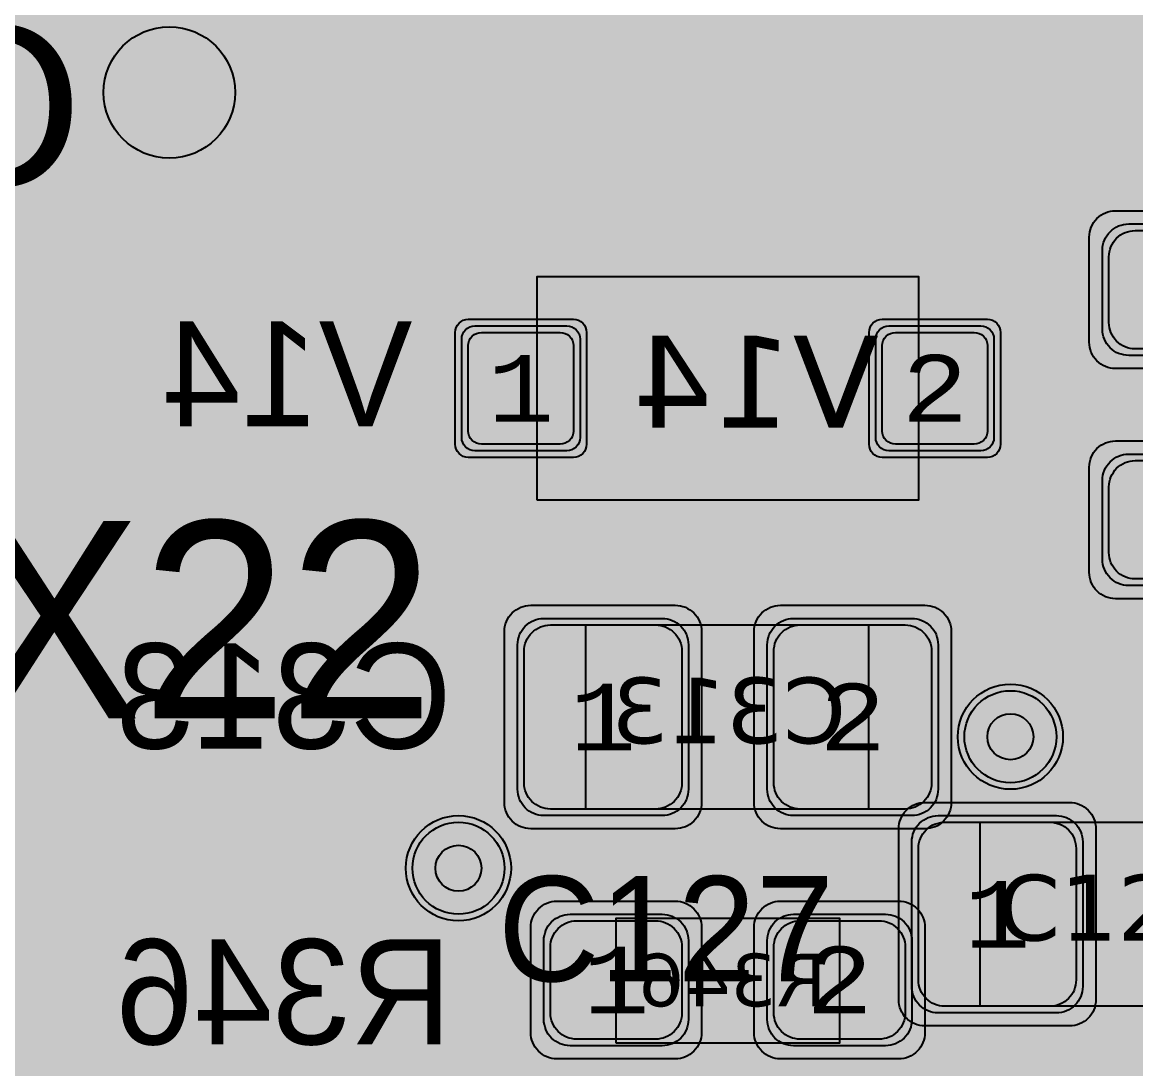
# Model space of a CAD drawing. Extents: x -28 to 199, y -61 to 255.
# Drawn here: x 139.88 to 148.35, y 146.58 to 154.53 of the extents above; entities that cross this region are included whole.
import ezdxf
from ezdxf.enums import TextEntityAlignment as Align

# ---------------------------------------------------------------- set-up
doc = ezdxf.new("R2010")
doc.units = 0
doc.header["$MEASUREMENT"] = 0
for name, color, linetype in [('ASSEMBLY_OUTLINES_BTM', 191, 'CONTINUOUS'), ('ASSEMBLY_OUTLINES_TOP', 102, 'CONTINUOUS'), ('ASSEMBLY_PART_NUMBERS_BTM', 191, 'CONTINUOUS'), ('ASSEMBLY_PART_NUMBERS_TOP', 102, 'CONTINUOUS'), ('ASSEMBLY_REF_DES_BTM', 191, 'CONTINUOUS'), ('ASSEMBLY_REF_DES_TOP', 102, 'CONTINUOUS'), ('DRILL_DRAWING', 21, 'CONTINUOUS'), ('GENERATED_SILKSCREEN_BTM', 255, 'CONTINUOUS'), ('GENERATED_SILKSCREEN_TOP', 140, 'CONTINUOUS'), ('MOUNTING_HOLES_LAYER_2', 42, 'CONTINUOUS'), ('MOUNTING_HOLES_LAYER_3', 42, 'CONTINUOUS'), ('MOUNTING_HOLES_LAYER_BOT21', 42, 'CONTINUOUS'), ('MOUNTING_HOLES_LAYER_TOP', 42, 'CONTINUOUS'), ('PART_PADS_SMD_BTM', 10, 'CONTINUOUS'), ('PART_PADS_SMD_TOP', 150, 'CONTINUOUS'), ('PIN_NUMBERS_BTM', 8, 'CONTINUOUS'), ('PIN_NUMBERS_TOP', 8, 'CONTINUOUS'), ('PLACEMENT_OUTLINES_BTM', 222, 'CONTINUOUS'), ('PLACEMENT_OUTLINES_TOP', 130, 'CONTINUOUS'), ('PLANE_DATA_LAYER_TOP', 150, 'CONTINUOUS'), ('PLANE_SHAPES_LAYER_2', 230, 'CONTINUOUS'), ('PLANE_SHAPES_LAYER_3', 81, 'CONTINUOUS'), ('PLANE_SHAPES_LAYER_TOP', 150, 'CONTINUOUS'), ('SILKSCREEN_OUTLINES_BTM', 211, 'CONTINUOUS'), ('SILKSCREEN_OUTLINES_TOP', 150, 'CONTINUOUS'), ('SILKSCREEN_REF_DES_BTM', 211, 'CONTINUOUS'), ('SILKSCREEN_REF_DES_TOP', 150, 'CONTINUOUS'), ('SOLDERMASK_PADS_BTM', 12, 'CONTINUOUS'), ('SOLDERMASK_PADS_TOP', 180, 'CONTINUOUS'), ('SOLDERPASTE_PADS_BTM', 12, 'CONTINUOUS'), ('SOLDERPASTE_PADS_TOP', 180, 'CONTINUOUS'), ('TRACES_LAYER_2', 230, 'CONTINUOUS'), ('TRACES_LAYER_BOTTOM', 10, 'CONTINUOUS'), ('TRACES_LAYER_TOP', 150, 'CONTINUOUS'), ('VIA_HOLES_LAYER_2', 30, 'CONTINUOUS'), ('VIA_HOLES_LAYER_3', 30, 'CONTINUOUS'), ('VIA_HOLES_LAYER_BOTTOM', 30, 'CONTINUOUS'), ('VIA_HOLES_LAYER_TOP', 30, 'CONTINUOUS'), ('VIA_PADS_LAYER_2', 230, 'CONTINUOUS'), ('VIA_PADS_LAYER_3', 81, 'CONTINUOUS'), ('VIA_PADS_LAYER_BOTTOM', 10, 'CONTINUOUS'), ('VIA_PADS_LAYER_TOP', 150, 'CONTINUOUS')]:
    doc.layers.add(name, color=color, linetype=linetype)
doc.styles.add('COURIER_NEW', font='COUR.TTF')
doc.styles.add('VERDANA', font='verdana.TTF')
doc.styles.add('VERIBEST_GERBER_0', font='txt')

msp = doc.modelspace()

# ---------------------------------------------------------------- hatches: boundary and pattern name
at = {"layer": 'MOUNTING_HOLES_LAYER_2'}
h = msp.add_hatch(color=256, dxfattribs=at)
edge = h.paths.add_edge_path()
edge.add_arc((141, 154), 0.5, 0, 360)
at = {"layer": 'MOUNTING_HOLES_LAYER_3'}
h = msp.add_hatch(color=256, dxfattribs=at)
edge = h.paths.add_edge_path()
edge.add_arc((141, 154), 0.5, 0, 360)
at = {"layer": 'MOUNTING_HOLES_LAYER_BOT21'}
h = msp.add_hatch(color=256, dxfattribs=at)
edge = h.paths.add_edge_path()
edge.add_arc((141, 154), 0.5, 0, 360)
at = {"layer": 'MOUNTING_HOLES_LAYER_TOP'}
h = msp.add_hatch(color=256, dxfattribs=at)
edge = h.paths.add_edge_path()
edge.add_arc((141, 154), 0.5, 0, 360)
at = {"layer": 'PLANE_DATA_LAYER_TOP'}
h = msp.add_hatch(color=256, dxfattribs=at)
h.paths.add_polyline_path([(154.25, 152.20923, -0.5823694), (154.13471, 152.14381, 0.5823677), (153, 151.5), (153, 151.5, 0.1354741), (153.10619, 151.11529, -0.5823732), (153.04077, 151), (144.25001, 151, 0.4142136), (144.25, 150.99999), (144.25, 146.48354, -0.4142136), (144.1738, 146.40734), (141.76908, 146.40734, 0.1989122), (141.46856, 146.28286), (141.04602, 145.86033, 0.1989122), (140.92155, 145.55981), (140.92155, 141.44066, 0.1427308), (140.98807, 141.21236, -0.1427302), (141, 141.17143), (141, 137.8262, -0.4142136), (140.9238, 137.75), (140.73867, 137.75, -0.1989134), (140.68479, 137.77232), (140.39095, 138.06615, -0.19891), (140.36864, 138.12003), (140.36864, 138.12003, -0.1031535), (140.37499, 138.15049, 0.1031534), (140.5, 138.75), (140.5, 138.75, 1), (137.5, 138.75), (137.5, 138.75, 0.1031534), (137.62501, 138.15049, -0.1031535), (137.63136, 138.12003), (137.63136, 138.12003, -0.19891), (137.60905, 138.06615), (136.06521, 136.52232, -0.1989134), (136.01133, 136.5), (132.5762, 136.5, -0.4142136), (132.5, 136.5762), (132.5, 142.9238, -0.4142136), (132.5762, 143), (135.49999, 143, 0.4142136), (135.5, 143.00001), (135.5, 146.24999, 0.4142136), (135.49999, 146.25), (134.41542, 146.25, -0.6466126), (134.35839, 146.37674, 0.1833039), (134.61, 147.04), (134.61, 147.04, 0.6130226), (133.02169, 147.84864, -0.6130232), (132.90066, 147.91026), (132.90066, 151.27383, -0.19891), (132.92298, 151.32771), (133.32295, 151.72768, -0.1989134), (133.37683, 151.75), (144.24999, 151.75, 0.4142136), (144.25, 151.75001), (144.25, 153.3238, -0.4142136), (144.3262, 153.4), (154.1738, 153.4, -0.4142136), (154.25, 153.3238)], flags=0)
h.paths.add_polyline_path([(133.5, 138.75, -1), (136.5, 138.75, -1)], flags=0)
at = {"layer": 'PLANE_SHAPES_LAYER_2'}
h = msp.add_hatch(color=256, dxfattribs=at)
h.paths.add_polyline_path([(169.5, 129.25), (149.5, 129.25), (142.25, 122), (142.25, 90.5), (147.5, 90.5), (147.5, 80), (154, 80), (154, 69.25), (131.75, 69.25), (131.75, 73.25), (121.25, 73.25), (121.25, 81), (110.5, 81), (110.5, 125.75), (106.5, 125.75), (106.5, 128.75), (93.5, 128.75), (93.5, 120.25), (91.75, 120.25), (91.75, 121.5), (80, 121.5), (80, 118.25), (73.25, 118.25), (73.25, 124.5), (67.5, 124.5), (67.5, 128), (57.75, 128), (57.75, 120.25), (55.25, 120.25), (55.25, 121.5), (47.5, 121.5), (47.5, 119), (35, 119), (35, 134.75), (32.75, 134.75), (32.75, 159.75), (29.25, 159.75), (29.25, 175.25), (22.5, 175.25), (22.5, 195.25), (17.25, 195.25), (17.25, 198), (22.5, 198), (22.5, 216.5), (40.25, 216.5), (40.25, 235.5), (54.5, 235.5), (54.5, 254), (87.25, 254), (87.25, 236.25), (86.25, 236.25), (86.25, 228.75), (81, 228.75), (81, 218.75), (95.25, 218.75), (95.25, 194.5), (87, 194.5), (87, 172), (131.1, 172), (131.1, 208.75), (115.5, 208.75), (115.5, 213.75), (106.75, 213.75), (106.75, 218.75), (110.25, 222.25), (110.25, 226.25), (142.5, 226.25), (142.5, 221.5), (160.5, 221.5), (160.5, 240.75), (169.5, 240.75)])
h.paths.add_polyline_path([(35.5, 149.5), (41.75, 149.5), (41.75, 152), (39.25, 152), (39.25, 154), (37.75, 154), (37.75, 152), (35.5, 152)], flags=16)
h.paths.add_polyline_path([(37.5, 125.75), (37.5, 128.75), (42.75, 128.75), (42.75, 125.75)], flags=16)
h.paths.add_polyline_path([(52, 127.75), (52, 130.75), (54.25, 130.75), (54.25, 127.75)], flags=16)
h.paths.add_polyline_path([(50.75, 219.5), (50.75, 226.5), (71.75, 226.5), (71.75, 219.5)], flags=16)
h.paths.add_polyline_path([(66.5, 150.75), (66.5, 177.5), (72.25, 177.5), (72.25, 150.75)], flags=16)
h.paths.add_polyline_path([(47.25, 185.25), (73, 185.25), (73, 188.25), (70.25, 188.25), (70.25, 191), (47.25, 191)], flags=16)
h.paths.add_polyline_path([(84.5, 208), (84.5, 212.75), (85, 212.75), (85, 208)], flags=16)
h.paths.add_polyline_path([(61.5, 137.25), (87.75, 137.25), (87.75, 140.5), (84.75, 140.5), (84.75, 143), (61.5, 143)], flags=16)
h.paths.add_polyline_path([(88.75, 127), (88.75, 130), (91, 130), (91, 127)], flags=16)
h.paths.add_polyline_path([(85.5, 130.25), (85.5, 132.5), (91, 132.5), (91, 130.25)], flags=16)
h.paths.add_polyline_path([(108.75, 142.25), (135.75, 142.25), (135.75, 145.75), (132.25, 145.75), (132.25, 149), (108.75, 149)], flags=16)
h.paths.add_polyline_path([(114.25, 126.75), (140.75, 126.75), (140.75, 129.75), (137.25, 129.75), (137.25, 133), (114.25, 133)], flags=16)
h.paths.add_polyline_path([(155.25, 180.25), (166.25, 180.25), (166.25, 186.25), (152.25, 186.25), (152.25, 183), (155.25, 183)], flags=16)
at = {"layer": 'PLANE_SHAPES_LAYER_3'}
h = msp.add_hatch(color=256, dxfattribs=at)
h.paths.add_polyline_path([(169.5, 129.25), (149.5, 129.25), (142.25, 122), (142.25, 90.5), (147.5, 90.5), (147.5, 80), (154, 80), (154, 69.25), (131.75, 69.25), (131.75, 73.25), (121.25, 73.25), (121.25, 81), (110.5, 81), (110.5, 125.75), (106.5, 125.75), (106.5, 128.75), (93.5, 128.75), (93.5, 120.25), (91.75, 120.25), (91.75, 121.5), (80, 121.5), (80, 118.25), (73.25, 118.25), (73.25, 124.5), (67.5, 124.5), (67.5, 127.75), (58.25, 127.75), (58.25, 130.25), (88.75, 130.25), (88.75, 127), (91, 127), (91, 132.5), (55, 132.5), (55, 131.25), (52, 131.25), (52, 127.75), (55, 127.75), (55, 127.25), (57.75, 127.25), (57.75, 120.25), (55.25, 120.25), (55.25, 121.5), (47.5, 121.5), (47.5, 119), (35, 119), (35, 134.75), (32.75, 134.75), (32.75, 159.75), (29.25, 159.75), (29.25, 175.25), (22.5, 175.25), (22.5, 195.25), (17.25, 195.25), (17.25, 198), (22.5, 198), (22.5, 216.5), (40.25, 216.5), (40.25, 235.5), (54.5, 235.5), (54.5, 254), (87.25, 254), (87.25, 236.25), (86.25, 236.25), (86.25, 228.75), (81, 228.75), (81, 218.75), (95.25, 218.75), (95.25, 194.5), (87, 194.5), (87, 172), (131.1, 172), (131.1, 208.75), (115.5, 208.75), (115.5, 213.75), (106.75, 213.75), (106.75, 218.75), (110.25, 222.25), (110.25, 226.25), (142.5, 226.25), (142.5, 221.5), (160.5, 221.5), (160.5, 240.75), (169.5, 240.75)])
h.paths.add_polyline_path([(35.5, 149.5), (41.75, 149.5), (41.75, 152), (39.25, 152), (39.25, 154), (37.75, 154), (37.75, 152), (35.5, 152)], flags=16)
h.paths.add_polyline_path([(37.5, 125.75), (37.5, 128.75), (42.75, 128.75), (42.75, 125.75)], flags=16)
h.paths.add_polyline_path([(50.75, 219.5), (50.75, 226.5), (71.75, 226.5), (71.75, 219.5)], flags=16)
h.paths.add_polyline_path([(66.5, 150.75), (66.5, 177.5), (72.25, 177.5), (72.25, 150.75)], flags=16)
h.paths.add_polyline_path([(47.25, 185.25), (73, 185.25), (73, 188.25), (70.25, 188.25), (70.25, 191), (47.25, 191)], flags=16)
h.paths.add_polyline_path([(84.5, 208), (84.5, 212.75), (85, 212.75), (85, 208)], flags=16)
h.paths.add_polyline_path([(61.5, 137.25), (87.75, 137.25), (87.75, 140.5), (84.75, 140.5), (84.75, 143), (61.5, 143)], flags=16)
h.paths.add_polyline_path([(108.75, 142.25), (135.75, 142.25), (135.75, 145.75), (132.25, 145.75), (132.25, 149), (108.75, 149)], flags=16)
h.paths.add_polyline_path([(114.25, 126.75), (140.75, 126.75), (140.75, 129.75), (137.25, 129.75), (137.25, 133), (114.25, 133)], flags=16)
h.paths.add_polyline_path([(155.25, 180.25), (166.25, 180.25), (166.25, 186.25), (152.25, 186.25), (152.25, 183), (155.25, 183)], flags=16)
at = {"layer": 'VIA_HOLES_LAYER_2'}
h = msp.add_hatch(color=256, dxfattribs=at)
edge = h.paths.add_edge_path()
edge.add_arc((147.4, 149.1), 0.175, 0, 360)
h = msp.add_hatch(color=256, dxfattribs=at)
edge = h.paths.add_edge_path()
edge.add_arc((143.2, 148.1), 0.175, 0, 360)
at = {"layer": 'VIA_HOLES_LAYER_3'}
h = msp.add_hatch(color=256, dxfattribs=at)
edge = h.paths.add_edge_path()
edge.add_arc((147.4, 149.1), 0.175, 0, 360)
h = msp.add_hatch(color=256, dxfattribs=at)
edge = h.paths.add_edge_path()
edge.add_arc((143.2, 148.1), 0.175, 0, 360)
at = {"layer": 'VIA_HOLES_LAYER_BOTTOM'}
h = msp.add_hatch(color=256, dxfattribs=at)
edge = h.paths.add_edge_path()
edge.add_arc((147.4, 149.1), 0.175, 0, 360)
h = msp.add_hatch(color=256, dxfattribs=at)
edge = h.paths.add_edge_path()
edge.add_arc((143.2, 148.1), 0.175, 0, 360)
at = {"layer": 'VIA_HOLES_LAYER_TOP'}
h = msp.add_hatch(color=256, dxfattribs=at)
edge = h.paths.add_edge_path()
edge.add_arc((147.4, 149.1), 0.175, 0, 360)
h = msp.add_hatch(color=256, dxfattribs=at)
edge = h.paths.add_edge_path()
edge.add_arc((143.2, 148.1), 0.175, 0, 360)

# ---------------------------------------------------------------- linework, layer by layer
at = {"layer": 'ASSEMBLY_OUTLINES_BTM'}
for points in [[(143.8, 150.9), (143.8, 152.6), (146.7, 152.6), (146.7, 150.9)], [(144.17, 148.55), (144.17, 149.95), (146.32, 149.95), (146.32, 148.55)], [(144.4, 146.77), (144.4, 147.72), (146.1, 147.72), (146.1, 146.77)]]:
    msp.add_lwpolyline(points, close=True, dxfattribs=at)
at = {"layer": 'ASSEMBLY_OUTLINES_BTM', "const_width": 0.1}
msp.add_lwpolyline([(144.25, 151), (144.25, 152.5)], dxfattribs=at)
at = {"layer": 'ASSEMBLY_OUTLINES_TOP'}
msp.add_lwpolyline([(147.17, 147.05), (147.17, 148.45), (149.32, 148.45), (149.32, 147.05)], close=True, dxfattribs=at)
at = {"layer": 'GENERATED_SILKSCREEN_BTM', "const_width": 0.15}
for points in [[(148.2728, 154.1732), (148.1384, 154.0636), (148.1352, 154.0596), (148.1336, 154.0532), (148.1344, 154.0484), (148.136, 154.0444), (148.1384, 154.0412), (148.1424, 154.038), (148.1464, 154.0356), (148.1504, 154.0348), (148.1544, 154.0348), (148.1576, 154.0372), (148.2888, 154.1436), (148.548, 154.1436)], [(148.5528, 154.1764), (148.2832, 154.1764), (148.28, 154.1756), (148.2784, 154.1748), (148.276, 154.174), (148.2728, 154.1732)], [(148.5528, 153.8476), (148.2832, 153.8476), (148.28, 153.8468), (148.28, 153.846), (148.2784, 153.846), (148.276, 153.8452), (148.2736, 153.8444), (148.1384, 153.7356), (148.1376, 153.7332), (148.136, 153.7324), (148.1352, 153.7316), (148.1352, 153.73), (148.1336, 153.7244), (148.1328, 153.722), (148.1328, 153.502), (148.1336, 153.498), (148.1352, 153.4948), (148.136, 153.4916), (148.1384, 153.4892), (148.2728, 153.3796), (148.2768, 153.378), (148.2776, 153.3772), (148.28, 153.3772), (148.2808, 153.3764), (148.2816, 153.3764), (148.2832, 153.3764), (148.5528, 153.3764)], [(148.6712, 153.714), (148.6712, 153.51), (148.548, 153.4092), (148.2896, 153.4092), (148.1648, 153.51), (148.1648, 153.714), (148.2896, 153.8156), (148.548, 153.8156), (148.6712, 153.714)], [(141.2028, 151.7376), (140.7724, 152.1664), (140.7724, 151.7376), (141.2028, 151.7376)], [(141.8708, 151.4792), (141.8772, 151.4776), (141.8812, 151.4744), (141.8828, 151.4688), (141.8836, 151.4624), (141.8828, 151.4568), (141.8812, 151.4512), (141.8772, 151.4472), (141.8708, 151.4464), (141.5588, 151.4464), (141.5532, 151.4472), (141.5484, 151.4512), (141.546, 151.4568), (141.5452, 151.4624), (141.546, 151.4688), (141.5484, 151.4744), (141.5532, 151.4776), (141.5588, 151.4792), (141.6996, 151.4792), (141.6996, 152.2304), (141.7004, 152.236), (141.7028, 152.24), (141.7068, 152.2424), (141.7124, 152.2432), (141.7164, 152.244), (141.7204, 152.244), (141.7236, 152.2424), (141.7268, 152.2392), (141.8828, 152.02), (141.8844, 152.0168), (141.8852, 152.0144), (141.8852, 152.0088), (141.8828, 152.004), (141.8788, 152), (141.874, 151.9968), (141.8684, 151.9952), (141.8652, 151.9952), (141.8628, 151.996), (141.8588, 152.0008), (141.7308, 152.18), (141.7308, 151.4792), (141.8708, 151.4792)], [(140.7724, 151.4624), (140.7716, 151.456), (140.7676, 151.452), (140.762, 151.4496), (140.7564, 151.4488), (140.7508, 151.4496), (140.746, 151.452), (140.742, 151.456), (140.7404, 151.4624), (140.7404, 151.7048), (140.7028, 151.7048), (140.6972, 151.7064), (140.6924, 151.7096), (140.69, 151.7152), (140.6892, 151.7208), (140.69, 151.7272), (140.6924, 151.7328), (140.6972, 151.7368), (140.7028, 151.7376), (140.7404, 151.7376), (140.7404, 152.208), (140.7412, 152.212), (140.7436, 152.2152), (140.7468, 152.2184), (140.7508, 152.2208), (140.7556, 152.2224), (140.7604, 152.2232), (140.7644, 152.2224), (140.7684, 152.2192), (141.254, 151.7336), (141.2572, 151.7288), (141.2588, 151.724), (141.258, 151.7192), (141.2548, 151.7136), (141.2532, 151.7096), (141.25, 151.7072), (141.2468, 151.7056), (141.2428, 151.7048), (140.7724, 151.7048), (140.7724, 151.4624)], [(142.4228, 151.4464), (142.4444, 151.4464), (142.4492, 151.4472), (142.4532, 151.4496), (142.458, 151.4528), (142.4588, 151.4576), (142.7188, 152.2248), (142.7196, 152.228), (142.7196, 152.2312), (142.7188, 152.2336), (142.7172, 152.236), (142.7124, 152.24), (142.7068, 152.2432), (142.7012, 152.244), (142.6956, 152.2432), (142.6908, 152.2408), (142.6876, 152.2352), (142.434, 151.4808), (142.1788, 152.2352), (142.1756, 152.2408), (142.1708, 152.2432), (142.1652, 152.244), (142.1596, 152.2432), (142.154, 152.24), (142.15, 152.236), (142.1484, 152.2312), (142.1492, 152.2248), (142.4076, 151.4576), (142.41, 151.4528), (142.4148, 151.4496), (142.418, 151.4472), (142.4228, 151.4464)], [(141.4168, 149.0292), (141.4232, 149.0276), (141.4272, 149.0244), (141.4288, 149.0188), (141.4296, 149.0124), (141.4288, 149.0068), (141.4272, 149.0012), (141.4232, 148.9972), (141.4168, 148.9964), (141.1048, 148.9964), (141.0992, 148.9972), (141.0944, 149.0012), (141.092, 149.0068), (141.0912, 149.0124), (141.092, 149.0188), (141.0944, 149.0244), (141.0992, 149.0276), (141.1048, 149.0292), (141.2456, 149.0292), (141.2456, 149.7804), (141.2464, 149.786), (141.2488, 149.79), (141.2528, 149.7924), (141.2584, 149.7932), (141.2624, 149.794), (141.2664, 149.794), (141.2696, 149.7924), (141.2728, 149.7892), (141.4288, 149.57), (141.4304, 149.5668), (141.4312, 149.5644), (141.4312, 149.5588), (141.4288, 149.554), (141.4248, 149.55), (141.42, 149.5468), (141.4144, 149.5452), (141.4112, 149.5452), (141.4088, 149.546), (141.4048, 149.5508), (141.2768, 149.73), (141.2768, 149.0292), (141.4168, 149.0292)], [(140.6624, 148.9996), (140.7976, 149.1092), (140.8, 149.1108), (140.8016, 149.1132), (140.8024, 149.1156), (140.8024, 149.118), (140.8016, 149.1236), (140.7984, 149.1292), (140.7944, 149.1332), (140.7896, 149.1364), (140.784, 149.1372), (140.7784, 149.1356), (140.648, 149.0292), (140.3896, 149.0292), (140.2648, 149.13), (140.2648, 149.2788), (140.388, 149.3804), (140.5208, 149.3804), (140.5272, 149.382), (140.5312, 149.3852), (140.5336, 149.3908), (140.5344, 149.3964), (140.5336, 149.402), (140.5312, 149.4068), (140.5272, 149.4108), (140.5208, 149.4124), (140.388, 149.4124), (140.2648, 149.514), (140.2648, 149.6628), (140.3896, 149.7636), (140.648, 149.7636), (140.7784, 149.6572), (140.784, 149.6556), (140.7896, 149.6564), (140.7944, 149.6588), (140.7984, 149.6636), (140.8016, 149.6684), (140.8024, 149.674), (140.8024, 149.6772), (140.8016, 149.6796), (140.8, 149.682), (140.7976, 149.6836), (140.6624, 149.7932), (140.66, 149.794), (140.6576, 149.7948), (140.6568, 149.7956), (140.6536, 149.7964), (140.384, 149.7964), (140.38, 149.7956), (140.3784, 149.7948), (140.3768, 149.794), (140.3736, 149.7932), (140.2384, 149.6836), (140.236, 149.6796), (140.2352, 149.6764), (140.2336, 149.674), (140.2328, 149.6708), (140.2328, 149.506), (140.2336, 149.5036), (140.2352, 149.498), (140.236, 149.494), (140.2384, 149.4924), (140.356, 149.3964), (140.2384, 149.3004), (140.2376, 149.2988), (140.236, 149.2972), (140.2352, 149.2964), (140.2352, 149.2948), (140.2336, 149.2892), (140.2328, 149.2868), (140.2328, 149.122), (140.2336, 149.118), (140.2352, 149.1148), (140.236, 149.1116), (140.2384, 149.1092), (140.3736, 148.9996), (140.3768, 148.998), (140.3776, 148.9972), (140.38, 148.9972), (140.3808, 148.9964), (140.3816, 148.9964), (140.384, 148.9964), (140.6536, 148.9964), (140.6568, 148.9972), (140.66, 148.998), (140.6624, 148.9996)], [(142.1464, 148.9996), (142.2816, 149.1092), (142.284, 149.1108), (142.2856, 149.1132), (142.2864, 149.1156), (142.2864, 149.118), (142.2856, 149.1236), (142.2824, 149.1292), (142.2784, 149.1332), (142.2736, 149.1364), (142.268, 149.1372), (142.2624, 149.1356), (142.132, 149.0292), (141.8736, 149.0292), (141.7488, 149.13), (141.7488, 149.2788), (141.872, 149.3804), (142.0048, 149.3804), (142.0112, 149.382), (142.0152, 149.3852), (142.0176, 149.3908), (142.0184, 149.3964), (142.0176, 149.402), (142.0152, 149.4068), (142.0112, 149.4108), (142.0048, 149.4124), (141.872, 149.4124), (141.7488, 149.514), (141.7488, 149.6628), (141.8736, 149.7636), (142.132, 149.7636), (142.2624, 149.6572), (142.268, 149.6556), (142.2736, 149.6564), (142.2784, 149.6588), (142.2824, 149.6636), (142.2856, 149.6684), (142.2864, 149.674), (142.2864, 149.6772), (142.2856, 149.6796), (142.284, 149.682), (142.2816, 149.6836), (142.1464, 149.7932), (142.144, 149.794), (142.1416, 149.7948), (142.1408, 149.7956), (142.1376, 149.7964), (141.868, 149.7964), (141.864, 149.7956), (141.8624, 149.7948), (141.8608, 149.794), (141.8576, 149.7932), (141.7224, 149.6836), (141.72, 149.6796), (141.7192, 149.6764), (141.7176, 149.674), (141.7168, 149.6708), (141.7168, 149.506), (141.7176, 149.5036), (141.7192, 149.498), (141.72, 149.494), (141.7224, 149.4924), (141.84, 149.3964), (141.7224, 149.3004), (141.7216, 149.2988), (141.72, 149.2972), (141.7192, 149.2964), (141.7192, 149.2948), (141.7176, 149.2892), (141.7168, 149.2868), (141.7168, 149.122), (141.7176, 149.118), (141.7192, 149.1148), (141.72, 149.1116), (141.7224, 149.1092), (141.8576, 148.9996), (141.8608, 148.998), (141.8616, 148.9972), (141.864, 148.9972), (141.8648, 148.9964), (141.8656, 148.9964), (141.868, 148.9964), (142.1376, 148.9964), (142.1408, 148.9972), (142.144, 148.998), (142.1464, 148.9996)], [(142.9008, 148.9996), (143.0352, 149.1092), (143.0392, 149.1116), (143.04, 149.1148), (143.0416, 149.118), (143.0424, 149.122), (143.0424, 149.6708), (143.0416, 149.6748), (143.04, 149.678), (143.0384, 149.6796), (143.0376, 149.6812), (143.036, 149.6836), (142.9008, 149.7932), (142.8984, 149.794), (142.896, 149.7948), (142.8952, 149.7956), (142.892, 149.7964), (142.6224, 149.7964), (142.6184, 149.7956), (142.6168, 149.7948), (142.6144, 149.794), (142.612, 149.7932), (142.4768, 149.6836), (142.4736, 149.6796), (142.472, 149.6732), (142.4728, 149.6684), (142.4744, 149.6644), (142.4768, 149.6612), (142.4808, 149.658), (142.4848, 149.6556), (142.4888, 149.6548), (142.4928, 149.6548), (142.496, 149.6572), (142.628, 149.7636), (142.8864, 149.7636), (143.0096, 149.6628), (143.0096, 149.13), (142.8864, 149.0292), (142.628, 149.0292), (142.496, 149.1356), (142.4928, 149.1372), (142.4888, 149.138), (142.4848, 149.1372), (142.4808, 149.1348), (142.4768, 149.1316), (142.4744, 149.1276), (142.4728, 149.1228), (142.472, 149.118), (142.4736, 149.1132), (142.4768, 149.1092), (142.612, 148.9996), (142.6152, 148.998), (142.616, 148.9972), (142.6184, 148.9972), (142.6192, 148.9964), (142.62, 148.9964), (142.6224, 148.9964), (142.892, 148.9964), (142.8952, 148.9972), (142.8984, 148.998), (142.9008, 148.9996)], [(140.3428, 147.5432), (140.2084, 147.4336), (140.2052, 147.4296), (140.2036, 147.4232), (140.2044, 147.4184), (140.206, 147.4144), (140.2084, 147.4112), (140.2124, 147.408), (140.2164, 147.4056), (140.2204, 147.4048), (140.2244, 147.4048), (140.2276, 147.4072), (140.3588, 147.5136), (140.618, 147.5136), (140.7412, 147.4128), (140.7412, 147.1256), (140.6324, 147.2144), (140.6292, 147.2152), (140.6276, 147.216), (140.6268, 147.216), (140.6268, 147.2168), (140.6228, 147.2176), (140.3532, 147.2176), (140.35, 147.2168), (140.35, 147.216), (140.3484, 147.216), (140.346, 147.2152), (140.3436, 147.2144), (140.2084, 147.1056), (140.2076, 147.1032), (140.206, 147.1024), (140.2052, 147.1016), (140.2052, 147.1), (140.2036, 147.0944), (140.2028, 147.092), (140.2028, 146.872), (140.2036, 146.868), (140.2052, 146.8648), (140.206, 146.8616), (140.2084, 146.8592), (140.3428, 146.7496), (140.3468, 146.748), (140.3476, 146.7472), (140.35, 146.7472), (140.3508, 146.7464), (140.3516, 146.7464), (140.3532, 146.7464), (140.6228, 146.7464), (140.626, 146.7472), (140.6292, 146.748), (140.6324, 146.7496), (140.7668, 146.8592), (140.7692, 146.8608), (140.77, 146.8616), (140.7716, 146.864), (140.7732, 146.8696), (140.774, 146.872), (140.774, 147.4208), (140.7732, 147.4248), (140.7716, 147.428), (140.77, 147.4296), (140.7692, 147.4312), (140.7668, 147.4336), (140.6324, 147.5432), (140.6292, 147.544), (140.6276, 147.5448), (140.626, 147.5456), (140.6228, 147.5464), (140.3532, 147.5464), (140.35, 147.5456), (140.3484, 147.5448), (140.346, 147.544), (140.3428, 147.5432)], [(141.0444, 146.7624), (141.0436, 146.756), (141.0396, 146.752), (141.034, 146.7496), (141.0284, 146.7488), (141.0228, 146.7496), (141.018, 146.752), (141.014, 146.756), (141.0124, 146.7624), (141.0124, 147.0048), (140.9748, 147.0048), (140.9692, 147.0064), (140.9644, 147.0096), (140.962, 147.0152), (140.9612, 147.0208), (140.962, 147.0272), (140.9644, 147.0328), (140.9692, 147.0368), (140.9748, 147.0376), (141.0124, 147.0376), (141.0124, 147.508), (141.0132, 147.512), (141.0156, 147.5152), (141.0188, 147.5184), (141.0228, 147.5208), (141.0276, 147.5224), (141.0324, 147.5232), (141.0364, 147.5224), (141.0404, 147.5192), (141.526, 147.0336), (141.5292, 147.0288), (141.5308, 147.024), (141.53, 147.0192), (141.5268, 147.0136), (141.5252, 147.0096), (141.522, 147.0072), (141.5188, 147.0056), (141.5148, 147.0048), (141.0444, 147.0048), (141.0444, 146.7624)], [(141.4748, 147.0376), (141.0444, 147.4664), (141.0444, 147.0376), (141.4748, 147.0376)], [(142.1444, 146.7496), (142.2796, 146.8592), (142.282, 146.8608), (142.2836, 146.8632), (142.2844, 146.8656), (142.2844, 146.868), (142.2836, 146.8736), (142.2804, 146.8792), (142.2764, 146.8832), (142.2716, 146.8864), (142.266, 146.8872), (142.2604, 146.8856), (142.13, 146.7792), (141.8716, 146.7792), (141.7468, 146.88), (141.7468, 147.0288), (141.87, 147.1304), (142.0028, 147.1304), (142.0092, 147.132), (142.0132, 147.1352), (142.0156, 147.1408), (142.0164, 147.1464), (142.0156, 147.152), (142.0132, 147.1568), (142.0092, 147.1608), (142.0028, 147.1624), (141.87, 147.1624), (141.7468, 147.264), (141.7468, 147.4128), (141.8716, 147.5136), (142.13, 147.5136), (142.2604, 147.4072), (142.266, 147.4056), (142.2716, 147.4064), (142.2764, 147.4088), (142.2804, 147.4136), (142.2836, 147.4184), (142.2844, 147.424), (142.2844, 147.4272), (142.2836, 147.4296), (142.282, 147.432), (142.2796, 147.4336), (142.1444, 147.5432), (142.142, 147.544), (142.1396, 147.5448), (142.1388, 147.5456), (142.1356, 147.5464), (141.866, 147.5464), (141.862, 147.5456), (141.8604, 147.5448), (141.8588, 147.544), (141.8556, 147.5432), (141.7204, 147.4336), (141.718, 147.4296), (141.7172, 147.4264), (141.7156, 147.424), (141.7148, 147.4208), (141.7148, 147.256), (141.7156, 147.2536), (141.7172, 147.248), (141.718, 147.244), (141.7204, 147.2424), (141.838, 147.1464), (141.7204, 147.0504), (141.7196, 147.0488), (141.718, 147.0472), (141.7172, 147.0464), (141.7172, 147.0448), (141.7156, 147.0392), (141.7148, 147.0368), (141.7148, 146.872), (141.7156, 146.868), (141.7172, 146.8648), (141.718, 146.8616), (141.7204, 146.8592), (141.8556, 146.7496), (141.8588, 146.748), (141.8596, 146.7472), (141.862, 146.7472), (141.8628, 146.7464), (141.8636, 146.7464), (141.866, 146.7464), (142.1356, 146.7464), (142.1388, 146.7472), (142.142, 146.748), (142.1444, 146.7496)], [(142.4756, 147.2424), (142.4732, 147.244), (142.4724, 147.248), (142.4708, 147.252), (142.47, 147.256), (142.47, 147.4208), (142.4708, 147.4248), (142.4724, 147.4272), (142.4724, 147.4296), (142.4732, 147.4304), (142.4748, 147.4312), (142.4756, 147.4328), (142.6116, 147.5432), (142.6156, 147.5448), (142.6188, 147.5456), (142.622, 147.5464), (143.0252, 147.5464), (143.0324, 147.5448), (143.0372, 147.5408), (143.0412, 147.536), (143.0428, 147.5304), (143.0428, 146.7624), (143.0412, 146.756), (143.0372, 146.752), (143.0324, 146.7496), (143.0268, 146.7488), (143.0204, 146.7496), (143.0148, 146.752), (143.0108, 146.756), (143.0092, 146.7624), (143.0092, 147.1304), (142.6332, 147.1304), (142.502, 146.7576), (142.4988, 146.752), (142.4932, 146.7488), (142.4876, 146.748), (142.482, 146.7496), (142.4772, 146.752), (142.4732, 146.756), (142.4716, 146.7616), (142.4724, 146.768), (142.6036, 147.1408), (142.4756, 147.2424)], [(143.0092, 147.5136), (142.6268, 147.5136), (142.502, 147.4128), (142.502, 147.264), (142.6268, 147.1624), (143.0092, 147.1624), (143.0092, 147.5136)], [(140.7412, 147.084), (140.7412, 146.88), (140.618, 146.7792), (140.3596, 146.7792), (140.2348, 146.88), (140.2348, 147.084), (140.3596, 147.1856), (140.618, 147.1856), (140.7412, 147.084)]]:
    msp.add_lwpolyline(points, dxfattribs=at)
for points in [[(146.70001, 152.3), (146.7, 152.3), (146.7, 152.6), (143.8, 152.6), (143.8, 152.3), (143.79999, 152.3), (143.79999, 152.6, -0.4142136), (143.8, 152.60001), (146.7, 152.60001, -0.4142136), (146.70001, 152.6), (146.70001, 152.3)], [(146.70001, 150.9, -0.4142136), (146.7, 150.89999), (143.8, 150.89999, -0.4142136), (143.79999, 150.9), (143.79999, 151.2), (143.8, 151.2), (143.8, 150.9), (146.7, 150.9), (146.7, 151.2), (146.70001, 151.2), (146.70001, 150.9)], [(145.51952, 149.95001, 0.0000111), (145.51951, 149.95), (144.98049, 149.95, 0.0000111), (144.98048, 149.95001), (145.51952, 149.95001)], [(145.51952, 148.54999), (144.98048, 148.54999, 0.0000111), (144.98049, 148.55), (145.51951, 148.55, 0.0000111), (145.51952, 148.54999)], [(145.53384, 147.72, 0.0000116), (145.53384, 147.72), (144.96616, 147.72, 0.0000116), (144.96616, 147.72), (145.53384, 147.72)], [(145.5421, 146.76999), (144.9579, 146.76999, 0.0000122), (144.95791, 146.77), (145.54209, 146.77, 0.0000122), (145.5421, 146.76999)]]:
    msp.add_lwpolyline(points, format="xyb", dxfattribs=at)
at = {"layer": 'GENERATED_SILKSCREEN_TOP', "const_width": 0.15}
for points in [[(139.65775, 149.264), (140.14825, 149.9645), (139.65775, 150.665)], [(139.70575, 150.7025), (140.18725, 150.0185), (140.66875, 150.7025), (140.67625, 150.71), (140.68675, 150.7115), (140.69725, 150.7085), (140.70625, 150.704), (140.71525, 150.6965), (140.71975, 150.686), (140.72125, 150.6755), (140.71825, 150.665), (140.22325, 149.9645), (140.71825, 149.264), (140.72125, 149.252), (140.71975, 149.2415), (140.71525, 149.231), (140.70625, 149.2235), (140.69725, 149.2175), (140.68675, 149.216), (140.67625, 149.219), (140.66875, 149.228)], [(141.87775, 150.7085), (142.12975, 150.503), (142.13425, 150.4955), (142.13575, 150.4895), (142.13875, 150.485), (142.14025, 150.479), (142.14025, 150.2735), (142.13875, 150.2675), (142.13575, 150.2585), (142.13425, 150.251), (142.12975, 150.248), (141.13075, 149.4365), (141.13075, 149.276), (142.11025, 149.276), (142.12075, 149.273), (142.12975, 149.267), (142.13425, 149.2565), (142.13575, 149.2445), (142.13425, 149.234), (142.12975, 149.2235), (142.12075, 149.2175), (142.11025, 149.2145), (141.09925, 149.2145), (141.08725, 149.2175), (141.07975, 149.225), (141.07225, 149.2325), (141.06925, 149.2445), (141.06925, 149.45), (141.07075, 149.4545), (141.07375, 149.465), (141.07675, 149.4695), (141.07975, 149.4725), (141.08275, 149.4755), (142.08025, 150.2885), (142.08025, 150.464), (141.84625, 150.653), (141.36175, 150.653), (141.11725, 150.4535), (141.10675, 150.4505), (141.09625, 150.452), (141.08725, 150.4565), (141.08125, 150.4655), (141.07525, 150.4745), (141.07375, 150.485), (141.07375, 150.491), (141.07525, 150.4955), (141.08275, 150.503), (141.33475, 150.7085), (141.34075, 150.71), (141.34525, 150.7115), (141.34675, 150.713), (141.35275, 150.7145), (141.85825, 150.7145), (141.86425, 150.713), (141.86575, 150.713), (141.86725, 150.7115), (141.87175, 150.71), (141.87775, 150.7085)], [(143.29525, 150.7085), (143.54725, 150.503), (143.55175, 150.4955), (143.55325, 150.4895), (143.55625, 150.485), (143.55775, 150.479), (143.55775, 150.2735), (143.55625, 150.2675), (143.55325, 150.2585), (143.55175, 150.251), (143.54725, 150.248), (142.54825, 149.4365), (142.54825, 149.276), (143.52775, 149.276), (143.53825, 149.273), (143.54725, 149.267), (143.55175, 149.2565), (143.55325, 149.2445), (143.55175, 149.234), (143.54725, 149.2235), (143.53825, 149.2175), (143.52775, 149.2145), (142.51675, 149.2145), (142.50475, 149.2175), (142.49725, 149.225), (142.48975, 149.2325), (142.48675, 149.2445), (142.48675, 149.45), (142.48825, 149.4545), (142.49125, 149.465), (142.49425, 149.4695), (142.49725, 149.4725), (142.50025, 149.4755), (143.49775, 150.2885), (143.49775, 150.464), (143.26375, 150.653), (142.77925, 150.653), (142.53475, 150.4535), (142.52425, 150.4505), (142.51375, 150.452), (142.50475, 150.4565), (142.49875, 150.4655), (142.49275, 150.4745), (142.49125, 150.485), (142.49125, 150.491), (142.49275, 150.4955), (142.50025, 150.503), (142.75225, 150.7085), (142.75825, 150.71), (142.76275, 150.7115), (142.76425, 150.713), (142.77025, 150.7145), (143.27575, 150.7145), (143.28175, 150.713), (143.28325, 150.713), (143.28475, 150.7115), (143.28925, 150.71), (143.29525, 150.7085)], [(140.66875, 149.228), (140.18725, 149.9105), (139.70575, 149.228)], [(144.4772, 147.2592), (144.4708, 147.2576), (144.4676, 147.2544), (144.4652, 147.2488), (144.4644, 147.2424), (144.4652, 147.2368), (144.4676, 147.2312), (144.4708, 147.2272), (144.4772, 147.2264), (144.7892, 147.2264), (144.7948, 147.2272), (144.7996, 147.2312), (144.802, 147.2368), (144.8028, 147.2424), (144.802, 147.2488), (144.7996, 147.2544), (144.7948, 147.2576), (144.7892, 147.2592), (144.6484, 147.2592), (144.6484, 148.0104), (144.6476, 148.016), (144.6452, 148.02), (144.6412, 148.0224), (144.6356, 148.0232), (144.6316, 148.024), (144.6276, 148.024), (144.6244, 148.0224), (144.6212, 148.0192), (144.4652, 147.8), (144.4628, 147.7944), (144.4628, 147.7888), (144.4652, 147.784), (144.4692, 147.78), (144.474, 147.7768), (144.4796, 147.7752), (144.4828, 147.7752), (144.4852, 147.776), (144.4892, 147.7808), (144.6172, 147.96), (144.6172, 147.2592), (144.4772, 147.2592)], [(143.7492, 147.2296), (143.6148, 147.3392), (143.6108, 147.3416), (143.61, 147.3448), (143.6084, 147.348), (143.6076, 147.352), (143.6076, 147.9008), (143.6084, 147.9048), (143.61, 147.908), (143.6116, 147.9096), (143.6124, 147.9112), (143.614, 147.9136), (143.7492, 148.0232), (143.7516, 148.024), (143.754, 148.0248), (143.7548, 148.0256), (143.758, 148.0264), (144.0276, 148.0264), (144.0316, 148.0256), (144.0332, 148.0248), (144.0356, 148.024), (144.038, 148.0232), (144.1732, 147.9136), (144.1764, 147.9096), (144.178, 147.9032), (144.1772, 147.8984), (144.1756, 147.8944), (144.1732, 147.8912), (144.1692, 147.888), (144.1652, 147.8856), (144.1612, 147.8848), (144.1572, 147.8848), (144.154, 147.8872), (144.022, 147.9936), (143.7636, 147.9936), (143.6404, 147.8928), (143.6404, 147.36), (143.7636, 147.2592), (144.022, 147.2592), (144.154, 147.3656), (144.1572, 147.3672), (144.1612, 147.368), (144.1652, 147.3672), (144.1692, 147.3648), (144.1732, 147.3616), (144.1756, 147.3576), (144.1772, 147.3528), (144.178, 147.348), (144.1764, 147.3432), (144.1732, 147.3392), (144.038, 147.2296), (144.0348, 147.228), (144.034, 147.2272), (144.0316, 147.2272), (144.0308, 147.2264), (144.03, 147.2264), (144.0276, 147.2264), (143.758, 147.2264), (143.7548, 147.2272), (143.7516, 147.228), (143.7492, 147.2296)], [(145.5212, 148.0232), (145.6556, 147.9136), (145.658, 147.9096), (145.6588, 147.9064), (145.6604, 147.904), (145.6612, 147.9008), (145.6612, 147.7912), (145.6604, 147.788), (145.6588, 147.7832), (145.658, 147.7792), (145.6556, 147.7776), (145.1228, 147.3448), (145.1228, 147.2592), (145.6452, 147.2592), (145.6508, 147.2576), (145.6556, 147.2544), (145.658, 147.2488), (145.6588, 147.2424), (145.658, 147.2368), (145.6556, 147.2312), (145.6508, 147.228), (145.6452, 147.2264), (145.106, 147.2264), (145.0996, 147.228), (145.0956, 147.232), (145.0916, 147.236), (145.09, 147.2424), (145.09, 147.352), (145.0908, 147.3544), (145.0924, 147.36), (145.094, 147.3624), (145.0956, 147.364), (145.0972, 147.3656), (145.6292, 147.7992), (145.6292, 147.8928), (145.5044, 147.9936), (145.246, 147.9936), (145.1156, 147.8872), (145.11, 147.8856), (145.1044, 147.8864), (145.0996, 147.8888), (145.0964, 147.8936), (145.0932, 147.8984), (145.0924, 147.904), (145.0924, 147.9072), (145.0932, 147.9096), (145.0972, 147.9136), (145.2316, 148.0232), (145.2348, 148.024), (145.2372, 148.0248), (145.238, 148.0256), (145.2412, 148.0264), (145.5108, 148.0264), (145.514, 148.0256), (145.5148, 148.0256), (145.5156, 148.0248), (145.518, 148.024), (145.5212, 148.0232)], [(145.9564, 147.2504), (145.9548, 147.2448), (145.9556, 147.2392), (145.9596, 147.2344), (145.9636, 147.2312), (145.9692, 147.2296), (145.9748, 147.2288), (145.9796, 147.2304), (145.9836, 147.2352), (146.4148, 148.0024), (146.4164, 148.0064), (146.4164, 148.0096), (146.4164, 148.0128), (146.4148, 148.016), (146.4124, 148.0208), (146.4092, 148.024), (146.4052, 148.0256), (146.4012, 148.0264), (145.8612, 148.0264), (145.8556, 148.0248), (145.8516, 148.0208), (145.8484, 148.016), (145.8476, 148.0096), (145.8484, 148.004), (145.8516, 147.9984), (145.8556, 147.9944), (145.8612, 147.9936), (146.374, 147.9936), (145.9564, 147.2504)]]:
    msp.add_lwpolyline(points, dxfattribs=at)
for points in [[(148.51952, 148.45001, 0.0000111), (148.51951, 148.45), (147.98049, 148.45, 0.0000111), (147.98048, 148.45001), (148.51952, 148.45001)], [(148.51952, 147.04999), (147.98048, 147.04999, 0.0000111), (147.98049, 147.05), (148.51951, 147.05, 0.0000111), (148.51952, 147.04999)]]:
    msp.add_lwpolyline(points, format="xyb", dxfattribs=at)
at = {"layer": 'MOUNTING_HOLES_LAYER_2'}
msp.add_circle((141, 154), 0.5, dxfattribs=at)
at = {"layer": 'MOUNTING_HOLES_LAYER_3'}
msp.add_circle((141, 154), 0.5, dxfattribs=at)
at = {"layer": 'MOUNTING_HOLES_LAYER_BOT21'}
msp.add_circle((141, 154), 0.5, dxfattribs=at)
at = {"layer": 'MOUNTING_HOLES_LAYER_TOP'}
msp.add_circle((141, 154), 0.5, dxfattribs=at)
at = {"layer": 'PART_PADS_SMD_BTM'}
for points in [[(149.2, 152.2, -0.4142136), (149, 152), (148.3, 152, -0.4142136), (148.1, 152.2), (148.1, 152.8, -0.4142136), (148.3, 153), (149, 153, -0.4142136), (149.2, 152.8)], [(144.025, 152.225, -0.4142136), (144.125, 152.125), (144.125, 151.375, -0.4142136), (144.025, 151.275), (143.325, 151.275, -0.4142136), (143.225, 151.375), (143.225, 152.125, -0.4142136), (143.325, 152.225)], [(147.175, 152.225, -0.4142136), (147.275, 152.125), (147.275, 151.375, -0.4142136), (147.175, 151.275), (146.475, 151.275, -0.4142136), (146.375, 151.375), (146.375, 152.125, -0.4142136), (146.475, 152.225)], [(148.1, 151.05, -0.4142136), (148.3, 151.25), (149, 151.25, -0.4142136), (149.2, 151.05), (149.2, 150.45, -0.4142136), (149, 150.25), (148.3, 150.25, -0.4142136), (148.1, 150.45)], [(144.75, 150, -0.4142136), (144.95, 149.8), (144.95, 148.7, -0.4142136), (144.75, 148.5), (143.85, 148.5, -0.4142136), (143.65, 148.7), (143.65, 149.8, -0.4142136), (143.85, 150)], [(146.65, 150, -0.4142136), (146.85, 149.8), (146.85, 148.7, -0.4142136), (146.65, 148.5), (145.75, 148.5, -0.4142136), (145.55, 148.7), (145.55, 149.8, -0.4142136), (145.75, 150)], [(143.85, 147.55, -0.4142136), (144.05, 147.75), (144.75, 147.75, -0.4142136), (144.95, 147.55), (144.95, 146.95, -0.4142136), (144.75, 146.75), (144.05, 146.75, -0.4142136), (143.85, 146.95)], [(145.55, 147.55, -0.4142136), (145.75, 147.75), (146.45, 147.75, -0.4142136), (146.65, 147.55), (146.65, 146.95, -0.4142136), (146.45, 146.75), (145.75, 146.75, -0.4142136), (145.55, 146.95)]]:
    msp.add_lwpolyline(points, format="xyb", close=True, dxfattribs=at)
at = {"layer": 'PART_PADS_SMD_TOP'}
msp.add_lwpolyline([(146.85, 147, -0.4142136), (146.65, 147.2), (146.65, 148.3, -0.4142136), (146.85, 148.5), (147.75, 148.5, -0.4142136), (147.95, 148.3), (147.95, 147.2, -0.4142136), (147.75, 147)], format="xyb", close=True, dxfattribs=at)
at = {"layer": 'PLACEMENT_OUTLINES_BTM'}
for points in [[(143.8, 150.9), (143.8, 152.6), (146.7, 152.6), (146.7, 150.9)], [(144.17, 148.55), (144.17, 149.95), (146.32, 149.95), (146.32, 148.55)], [(144.4, 146.77), (144.4, 147.72), (146.1, 147.72), (146.1, 146.77)]]:
    msp.add_lwpolyline(points, close=True, dxfattribs=at)
at = {"layer": 'PLACEMENT_OUTLINES_TOP'}
msp.add_lwpolyline([(147.17, 147.05), (147.17, 148.45), (149.32, 148.45), (149.32, 147.05)], close=True, dxfattribs=at)
at = {"layer": 'PLANE_SHAPES_LAYER_TOP'}
for points in [[(144.25, 151), (154.25, 151), (144.25, 155), (154.25, 155)], [(135.5, 141.25), (144.25, 141.25), (135.5, 151.75), (144.25, 151.75)]]:
    msp.add_solid(points, dxfattribs=at)
at = {"layer": 'SILKSCREEN_OUTLINES_BTM'}
for points in [[(143.8, 150.9), (143.8, 152.6), (146.7, 152.6), (146.7, 150.9)], [(144.17, 148.55), (144.17, 149.95), (146.32, 149.95), (146.32, 148.55)], [(144.4, 146.77), (144.4, 147.72), (146.1, 147.72), (146.1, 146.77)]]:
    msp.add_lwpolyline(points, close=True, dxfattribs=at)
at = {"layer": 'SILKSCREEN_OUTLINES_TOP'}
msp.add_lwpolyline([(147.17, 147.05), (147.17, 148.45), (149.32, 148.45), (149.32, 147.05)], close=True, dxfattribs=at)
at = {"layer": 'SOLDERMASK_PADS_BTM'}
for points in [[(149.3, 152.1, -0.4142136), (149.1, 151.9), (148.2, 151.9, -0.4142136), (148, 152.1), (148, 152.9, -0.4142136), (148.2, 153.1), (149.1, 153.1, -0.4142136), (149.3, 152.9)], [(144.075, 152.275, -0.4142136), (144.175, 152.175), (144.175, 151.325, -0.4142136), (144.075, 151.225), (143.275, 151.225, -0.4142136), (143.175, 151.325), (143.175, 152.175, -0.4142136), (143.275, 152.275)], [(147.225, 152.275, -0.4142136), (147.325, 152.175), (147.325, 151.325, -0.4142136), (147.225, 151.225), (146.425, 151.225, -0.4142136), (146.325, 151.325), (146.325, 152.175, -0.4142136), (146.425, 152.275)], [(148, 151.15, -0.4142136), (148.2, 151.35), (149.1, 151.35, -0.4142136), (149.3, 151.15), (149.3, 150.35, -0.4142136), (149.1, 150.15), (148.2, 150.15, -0.4142136), (148, 150.35)], [(144.85, 150.1, -0.4142136), (145.05, 149.9), (145.05, 148.6, -0.4142136), (144.85, 148.4), (143.75, 148.4, -0.4142136), (143.55, 148.6), (143.55, 149.9, -0.4142136), (143.75, 150.1)], [(146.75, 150.1, -0.4142136), (146.95, 149.9), (146.95, 148.6, -0.4142136), (146.75, 148.4), (145.65, 148.4, -0.4142136), (145.45, 148.6), (145.45, 149.9, -0.4142136), (145.65, 150.1)], [(143.75, 147.65, -0.4142136), (143.95, 147.85), (144.85, 147.85, -0.4142136), (145.05, 147.65), (145.05, 146.85, -0.4142136), (144.85, 146.65), (143.95, 146.65, -0.4142136), (143.75, 146.85)], [(145.45, 147.65, -0.4142136), (145.65, 147.85), (146.55, 147.85, -0.4142136), (146.75, 147.65), (146.75, 146.85, -0.4142136), (146.55, 146.65), (145.65, 146.65, -0.4142136), (145.45, 146.85)]]:
    msp.add_lwpolyline(points, format="xyb", close=True, dxfattribs=at)
at = {"layer": 'SOLDERMASK_PADS_TOP'}
msp.add_lwpolyline([(146.75, 146.9, -0.4142136), (146.55, 147.1), (146.55, 148.4, -0.4142136), (146.75, 148.6), (147.85, 148.6, -0.4142136), (148.05, 148.4), (148.05, 147.1, -0.4142136), (147.85, 146.9)], format="xyb", close=True, dxfattribs=at)
at = {"layer": 'SOLDERPASTE_PADS_BTM'}
for points in [[(149.15, 152.25, -0.4142136), (148.95, 152.05), (148.35, 152.05, -0.4142136), (148.15, 152.25), (148.15, 152.75, -0.4142136), (148.35, 152.95), (148.95, 152.95, -0.4142136), (149.15, 152.75)], [(143.975, 152.175, -0.4142136), (144.075, 152.075), (144.075, 151.425, -0.4142136), (143.975, 151.325), (143.375, 151.325, -0.4142136), (143.275, 151.425), (143.275, 152.075, -0.4142136), (143.375, 152.175)], [(147.125, 152.175, -0.4142136), (147.225, 152.075), (147.225, 151.425, -0.4142136), (147.125, 151.325), (146.525, 151.325, -0.4142136), (146.425, 151.425), (146.425, 152.075, -0.4142136), (146.525, 152.175)], [(148.15, 151, -0.4142136), (148.35, 151.2), (148.95, 151.2, -0.4142136), (149.15, 151), (149.15, 150.5, -0.4142136), (148.95, 150.3), (148.35, 150.3, -0.4142136), (148.15, 150.5)], [(144.7, 149.95, -0.4142136), (144.9, 149.75), (144.9, 148.75, -0.4142136), (144.7, 148.55), (143.9, 148.55, -0.4142136), (143.7, 148.75), (143.7, 149.75, -0.4142136), (143.9, 149.95)], [(146.6, 149.95, -0.4142136), (146.8, 149.75), (146.8, 148.75, -0.4142136), (146.6, 148.55), (145.8, 148.55, -0.4142136), (145.6, 148.75), (145.6, 149.75, -0.4142136), (145.8, 149.95)], [(143.9, 147.5, -0.4142136), (144.1, 147.7), (144.7, 147.7, -0.4142136), (144.9, 147.5), (144.9, 147, -0.4142136), (144.7, 146.8), (144.1, 146.8, -0.4142136), (143.9, 147)], [(145.6, 147.5, -0.4142136), (145.8, 147.7), (146.4, 147.7, -0.4142136), (146.6, 147.5), (146.6, 147, -0.4142136), (146.4, 146.8), (145.8, 146.8, -0.4142136), (145.6, 147)]]:
    msp.add_lwpolyline(points, format="xyb", close=True, dxfattribs=at)
at = {"layer": 'SOLDERPASTE_PADS_TOP'}
msp.add_lwpolyline([(146.9, 147.05, -0.4142136), (146.7, 147.25), (146.7, 148.25, -0.4142136), (146.9, 148.45), (147.7, 148.45, -0.4142136), (147.9, 148.25), (147.9, 147.25, -0.4142136), (147.7, 147.05)], format="xyb", close=True, dxfattribs=at)
at = {"layer": 'TRACES_LAYER_2', "const_width": 0.254}
for points in [[(131.5, 143.1), (133.6624, 143.1), (146.003, 155.4406), (146.003, 158.88946), (146.92058, 159.80704), (146.92058, 192.18624), (138.7882, 200.31862), (138.7882, 209.94074), (138.55155, 210.1774), (125.59443, 210.1774), (120.65659, 215.11524), (115.28476, 215.11524), (112.6, 217.8)], [(142.023, 211.27669), (142.023, 201.65457), (151.37781, 192.29976), (151.37781, 169.46476), (151.977, 168.86558), (151.977, 163.68042), (152.077, 163.58042), (152.077, 163.01958), (151.977, 162.91958), (151.977, 157.8865), (127, 132.9095), (127, 121.8)], [(110.5, 135.75), (111.37085, 134.87915), (111.37085, 134.67898), (111.73006, 134.31977), (118.99381, 134.31977), (118.99381, 135.07707), (125.07082, 141.15407), (133.83164, 141.15407), (133.87029, 141.19272), (134.04049, 141.19272), (147.619, 154.77123), (147.619, 157.59023), (150.681, 160.65223), (150.681, 162.62789), (150.47335, 162.83554), (150.47335, 163.52665), (149.9, 164.1), (149.9, 166.1)], [(147.9, 165.9), (147.51065, 165.51065), (147.51065, 159.35811), (146.407, 158.25446), (146.407, 155.27326), (133.53847, 142.40473), (119.40472, 142.40473), (112.8, 135.8)], [(115.5, 135.8), (121.70073, 142.00072), (133.70581, 142.00072), (146.811, 155.10592), (146.811, 158.08712), (147.92129, 159.1974), (147.92129, 164.52129), (148.4, 165)], [(149.2, 164.4), (149.2, 162.73167), (150.277, 161.65467), (150.277, 160.81958), (147.215, 157.75758), (147.215, 154.93857), (133.87315, 141.59672), (124.19673, 141.59672), (118.4, 135.8)], [(151.4, 163.3), (151.4, 160.35742), (148.023, 156.98042), (148.023, 154.60389), (134.16919, 140.75007), (126.15007, 140.75007), (121.2, 135.8)]]:
    msp.add_lwpolyline(points, dxfattribs=at)
at = {"layer": 'TRACES_LAYER_BOTTOM'}
for points, const_width in [([(116, 140.65), (132.60017, 140.65), (139.72565, 147.77548), (139.72565, 160.88289), (140.59255, 161.74979), (140.625, 161.74979), (140.66521, 161.79), (141.8, 161.79)], 0.5), ([(144.4, 145.5), (143.31289, 145.5), (142.39417, 146.41872), (142.39417, 152.34837), (144.0981, 154.0523), (153.68816, 154.0523), (155.15, 152.59045), (155.15, 151.75)], 0.35), ([(143.675, 151.75), (143.675, 150.95), (144.3, 150.325), (144.3, 149.25)], 0.35), ([(146.825, 151.75), (146.825, 151.725), (146.2, 151.1), (146.2, 149.25)], 0.35), ([(144.3, 149.25), (144.3, 149.15), (143.25, 148.1)], 0.35), ([(146.2, 149.25), (146.2, 148.175), (146.1, 148.075), (146.1, 147.25)], 0.35), ([(143.25, 148.1), (143.2, 148.1)], 0.35), ([(144.4, 147.25), (144.35, 147.25), (143.5, 148.1), (143.25, 148.1)], 0.35), ([(146.1, 147.25), (146.1, 145.5)], 0.35)]:
    msp.add_lwpolyline(points, dxfattribs=dict(at, const_width=const_width))
at = {"layer": 'TRACES_LAYER_TOP'}
for points, const_width in [([(155.2, 153.9), (143.52774, 153.9), (141.02774, 156.4), (138.25, 156.4)], 0.5), ([(147.3, 147.75), (147.3, 149), (147.4, 149.1)], 0.35)]:
    msp.add_lwpolyline(points, dxfattribs=dict(at, const_width=const_width))
at = {"layer": 'VIA_HOLES_LAYER_2'}
for centre in [(147.4, 149.1), (143.2, 148.1)]:
    msp.add_circle(centre, 0.175, dxfattribs=at)
at = {"layer": 'VIA_HOLES_LAYER_3'}
for centre in [(147.4, 149.1), (143.2, 148.1)]:
    msp.add_circle(centre, 0.175, dxfattribs=at)
at = {"layer": 'VIA_HOLES_LAYER_BOTTOM'}
for centre in [(147.4, 149.1), (143.2, 148.1)]:
    msp.add_circle(centre, 0.175, dxfattribs=at)
at = {"layer": 'VIA_HOLES_LAYER_TOP'}
for centre in [(147.4, 149.1), (143.2, 148.1)]:
    msp.add_circle(centre, 0.175, dxfattribs=at)
at = {"layer": 'VIA_PADS_LAYER_2'}
for centre in [(147.4, 149.1), (143.2, 148.1)]:
    msp.add_circle(centre, 0.4, dxfattribs=at)
at = {"layer": 'VIA_PADS_LAYER_3'}
for centre in [(147.4, 149.1), (143.2, 148.1)]:
    msp.add_circle(centre, 0.4, dxfattribs=at)
at = {"layer": 'VIA_PADS_LAYER_BOTTOM'}
for centre in [(147.4, 149.1), (143.2, 148.1)]:
    msp.add_circle(centre, 0.35, dxfattribs=at)
at = {"layer": 'VIA_PADS_LAYER_TOP'}
for centre in [(147.4, 149.1), (143.2, 148.1)]:
    msp.add_circle(centre, 0.35, dxfattribs=at)

# ---------------------------------------------------------------- texts
at = {"layer": 'ASSEMBLY_PART_NUMBERS_BTM', "style": 'VERIBEST_GERBER_0', "text_generation_flag": 2}
for s, p in [('SN74LVC2G00DCTR', (138.79, 161.25)), ('SN74HC20DR', (141.96, 159.25))]:
    msp.add_text(s, height=2.032, rotation=90, dxfattribs=at).set_placement(p, align=Align.TOP_LEFT)
for s, p in [('CL21B106KOQNNNE', (156, 156.46)), ('ERJ-3EKF6200V', (163.25, 156.14)), ('1N4148W-7-F', (145.25, 154.29)), ('ERJ-3EKF5362V', (149.5, 153.29)), ('ERJ-3EKF2052V', (156, 152.54)), ('C0805C822K5RACTU', (145.25, 151.79)), ('ERJ-3EKF2052V', (158.75, 150.54)), ('GRM1885C1H100JA01D', (149.5, 149.96)), ('ERJ-3EKF1022V', (145.25, 149.79)), ('CL10C010BB8NNNC', (156, 149.21)), ('ERJ-3GEY0R00V', (158.75, 149.04)), ('ERJ-3EKF2700V', (165, 147.04))]:
    msp.add_text(s, height=2.032, dxfattribs=at).set_placement(p, align=Align.TOP_LEFT)
at = {"layer": 'ASSEMBLY_PART_NUMBERS_TOP', "style": 'VERIBEST_GERBER_0'}
for s, p in [('PMEG4005EGWX', (145.46, 162)), ('MCR25JZHJ000', (140.79, 155))]:
    msp.add_text(s, height=2.032, rotation=270, dxfattribs=at).set_placement(p, align=Align.TOP_LEFT)
for s, p in [('ERJ-3EKF3923V', (132.25, 154.46)), ('SN74AHCT1G00DBVR', (113, 153.21))]:
    msp.add_text(s, height=2.032, dxfattribs=at).set_placement(p, align=Align.TOP_LEFT)
at = {"layer": 'ASSEMBLY_REF_DES_BTM', "style": 'VERDANA', "text_generation_flag": 2}
for s, height, p in [('OSC31', 1.2, (140.35, 154.5)), ('V14', 0.7, (146.4, 152.15)), ('C313', 0.5, (146.15, 149.55)), ('R346', 0.4, (146, 147.45))]:
    msp.add_text(s, height=height, dxfattribs=at).set_placement(p, align=Align.TOP_LEFT)
at = {"layer": 'ASSEMBLY_REF_DES_TOP', "style": 'VERDANA'}
msp.add_text('C127', height=0.5, dxfattribs=at).set_placement((147.3, 148.05), align=Align.TOP_LEFT)
at = {"layer": 'DRILL_DRAWING', "style": 'VERIBEST_GERBER_0'}
for s, p in [('T', (141, 154)), ('A', (147.4, 149.1)), ('A', (143.2, 148.1)), ('R', (147.5, 146.25))]:
    msp.add_text(s, height=2, dxfattribs=at).set_placement(p, align=Align.MIDDLE_CENTER)
at = {"layer": 'PIN_NUMBERS_BTM', "style": 'COURIER_NEW'}
for s, p in [('1', (143.675, 151.75)), ('2', (146.825, 151.75)), ('1', (144.3, 149.25)), ('2', (146.2, 149.25)), ('1', (147.3, 147.75)), ('2', (146.1, 147.25)), ('1', (144.4, 147.25))]:
    msp.add_text(s, height=0.508, dxfattribs=at).set_placement(p, align=Align.MIDDLE_CENTER)
at = {"layer": 'PIN_NUMBERS_TOP', "style": 'COURIER_NEW'}
for s, p in [('1', (143.675, 151.75)), ('2', (146.825, 151.75)), ('1', (144.3, 149.25)), ('2', (146.2, 149.25)), ('1', (147.3, 147.75)), ('2', (146.1, 147.25)), ('1', (144.4, 147.25))]:
    msp.add_text(s, height=0.508, dxfattribs=at).set_placement(p, align=Align.MIDDLE_CENTER)
at = {"layer": 'SILKSCREEN_REF_DES_BTM', "style": 'VERIBEST_GERBER_0', "text_generation_flag": 2}
for s, p in [('V14', (142.85, 152.26)), ('C313', (143.15, 149.81)), ('R346', (143.15, 147.56))]:
    msp.add_text(s, height=0.8, dxfattribs=at).set_placement(p, align=Align.TOP_LEFT)
at = {"layer": 'SILKSCREEN_REF_DES_TOP', "style": 'VERIBEST_GERBER_0'}
for s, height, p in [('X22', 1.5, (139.45, 150.74)), ('C127', 0.8, (143.5, 148.04))]:
    msp.add_text(s, height=height, dxfattribs=at).set_placement(p, align=Align.TOP_LEFT)

doc.saveas('drawing.dxf')
